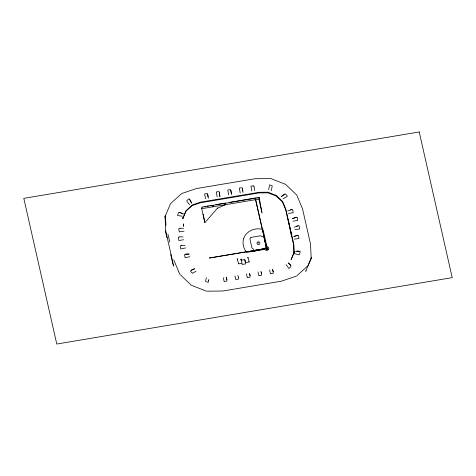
<?xml version="1.0" encoding="UTF-8"?>
<svg xmlns="http://www.w3.org/2000/svg" width="476" height="476" viewBox="0 0 476 476"><rect width="100%" height="100%" fill="white"/><g stroke="black" fill="none" stroke-linecap="round" stroke-linejoin="round"><path stroke-width="0.71" d="M208.607 280.757L208.881 279.382M206.364 277.597L205.596 281.387L208.19 282.399L208.547 280.679M165.791 216.556L165.398 217.74M182.344 216.235L177.524 215.473L178.673 212.409L179.803 212.641M179.97 228.171L183.492 228.343M182.98 217.806L183.117 217.169M179.523 236.768L183.046 236.941M189.638 199.408L188.936 198.742L186.973 200.521L186.836 201.199L189.638 204.799M184.962 245.42L181.398 245.485M189.323 254.119L185.759 254.184L188.615 254.005M189.924 256.707L185.146 257.671L184.569 255.118L184.712 254.446L185.836 254.255M204.823 222.631L201.669 208.696L202.032 206.953M205.543 198.784L204.638 193.928L207.357 193.47L207.643 194.291M208.339 198.314L207.661 194.44M212.594 206.864L212.909 205.352M213.29 206.745L213.605 205.239M217.163 196.862L216.259 191.977L218.984 191.519L219.269 192.34M204.912 222.619L217.639 207.964M224.172 204.918L224.488 203.407M224.916 204.793L225.231 203.288M225.66 203.21L225.344 204.722L217.586 208.196M228.688 194.922L227.79 190.043L230.509 189.585L230.8 190.406M231.491 194.428L230.812 190.555M240.219 192.988L239.315 188.103L242.04 187.645L242.326 188.466M243.022 192.488L242.338 188.615M237.268 258.98L237.506 259.563M251.84 191.037L250.941 186.152L253.66 185.694L253.952 186.515M254.642 190.537L254.011 186.431M238.559 277.187L237.821 275.372M262.044 213.022L258.89 199.087L259.259 197.344L257.808 197.588M245.681 262.615L244.973 259.706M249.299 261.854L245.675 262.687M268.648 189.71L269.642 184.819L272.236 185.83L271.32 190.721M281.126 196.778L284.339 194.422M283.155 198.712L287.111 196.499L287.254 195.82L285.279 193.934L284.38 194.279M288.456 213.361L293.127 212.778L292.686 209.553L291.61 209.505M293.014 221.12L297.684 220.531L297.25 217.306L296.173 217.264M291.627 232.496L291.318 233.978L288.069 219.62M291.734 234.597L291.865 233.966L290.812 234.138M294.936 229.599L299.606 229.015L299.166 225.791L298.089 225.743M294.287 239.136L298.958 238.553L298.523 235.328L297.446 235.281M294.406 253.666L299.166 254.809L300.314 251.75L299.178 251.518M295.435 251.245L299.327 251.221L296.75 251.173M164.809 217.175L170.533 203.639L181.677 193.542L196.38 188.573L255.011 178.726L270.802 178.571L285.54 184.325L296.744 195.017L302.546 208.869L310.525 244.117L311.191 258.825L311.405 257.79L305.687 271.326L306.116 270.88M291.181 259.247L293.311 254.196M293.847 252.929L294.382 251.667L293.99 252.917M291.044 259.878L293.71 253.583M308.162 265.352L311.619 257.171M257.933 241.992L257.754 242.058A1.458 1.345 11.8 0 0 257.034 243.206L257.058 243.438A1.458 1.345 11.8 0 0 258.593 244.593L259.527 244.23L259.95 243.278A1.458 1.345 11.8 0 0 259.759 242.623L259.634 242.457A1.458 1.345 11.8 0 0 259.075 242.022L258.855 241.957A1.458 1.345 11.8 0 0 257.927 241.981M267.107 248.496L267.458 248.002L266.649 247.484L266.292 247.978L267.857 248.924L267.601 249.287L266.078 248.276L265.727 248.769L266.542 249.287L266.893 248.793M266.524 249.216L266.822 248.805M267.09 248.424L267.387 248.014L266.661 247.556M297.06 275.604L307.776 265.894M281.673 196.344L283.845 194.619M191.673 270.142L190.721 270.725L190.584 271.397L192.554 273.284L195.987 271.183M194.583 268.666L191.566 270.112L194.535 268.898M290.396 209.851L291.663 209.416M287.819 210.951L291.615 209.648M295.59 217.389L292.377 218.704L296.173 217.407M296.245 226.302L297.512 225.868M294.299 227.189L298.095 225.886M294.335 236.274L296.869 235.412M293.656 236.727L297.452 235.43M296.548 276.062L281.405 281.179L235.096 288.95M204.21 206.59L205.656 206.346M207.108 206.102L208.553 205.858M210.005 205.614L211.451 205.37M215.795 204.638L222.316 203.544M223.768 203.306L225.213 203.062M229.557 202.33L256.362 197.832M201.985 207.191L259.206 197.576L261.877 212.284M201.669 208.696L258.89 199.087M179.999 228.474L178.875 228.664L178.732 229.343L179.309 231.889L184.039 231.169M179.553 237.072L178.429 237.262L178.286 237.935L178.863 240.487L183.593 239.761M181.475 245.556L180.345 245.747L180.208 246.419L180.785 248.972L185.545 247.942M238.524 263.888L242.1 263.287M242.082 264.489L245.533 263.906L244.694 259.658L241.243 260.241L240.921 259.218L242.052 263.222M234.394 289.069L222.774 291.02L207.221 291.175M206.507 291.187L191.328 285.261L180.297 274.729M180.41 212.558L183.337 213.998L179.767 212.552M267.161 248.424L267.934 248.912L267.619 249.359L266.096 248.347M258.319 242.891L258.212 243.194M288.658 263.061L290.443 265.114L288.153 262.841M290.348 265.12L291.003 266.019L290.86 266.697L288.896 268.476L286.135 264.668M189.656 199.295L191.655 202.943M189.609 199.533L191.608 203.181M173.811 259.979L179.785 274.241M173.056 264.358L173.669 266.096L165.69 230.848L165.029 216.14M272.552 269.315L273.188 271.6L272.504 269.547M261.157 271.951L261.616 273.313M260.878 271.498L261.568 273.551M249.626 273.884L250.084 275.253M249.347 273.438L250.037 275.485M226.249 277.091L226.885 279.376L226.195 277.324M249.144 262.032L247.841 257.284M241.058 258.968L241.433 260.301M238.589 263.805L237.25 258.837M273.099 271.558L273.2 273.289L270.475 273.748L269.618 269.963M255.636 199.623L266.512 247.669M255.588 199.634L266.471 247.728M261.479 273.516L261.574 275.241L258.855 275.699L257.998 271.915M247.931 257.272L248.097 258.01M249.948 275.449L250.049 277.181L247.324 277.639L246.467 273.855M237.203 259.075L237.369 259.813M238.422 277.383L238.518 279.115L235.793 279.573L234.936 275.788M226.796 279.335L226.891 281.066L224.172 281.524L223.315 277.74M183.504 226.695L183.26 223.982M165.981 225.392L165.41 215.319M167.974 234.198L169.748 242.028M165.356 230.693L166.993 237.905M170.729 254.41L172.847 263.781M203.258 214.188L204.656 221.893M242.391 188.383L242.808 191.12M230.86 190.317L231.384 193.744M219.335 192.25L219.912 196.6L219.281 192.488M207.709 194.202L208.131 196.945M183.427 224.035L183.486 225.404M243.706 238.333C242.1 243.171 243.367 248.615 246.782 252.369L264.864 249.347L265.126 249.71A2.112 1.952 11.8 0 0 268.452 249.567A2.112 1.952 11.8 0 0 267.339 246.604L266.887 246.514L263.044 229.61C255.594 227.076 246.449 230.753 243.706 238.333M182.915 218.145L182.778 218.776L185.985 211.195L192.221 205.543L200.455 202.764L259.087 192.917L267.928 192.828L276.175 196.052L282.446 202.038L285.695 209.791L293.674 245.039L294.043 253.274L293.805 244.402L285.826 209.154L282.577 201.407L276.306 195.416L268.059 192.197L259.218 192.286L200.586 202.133L192.352 204.912L186.116 210.565L182.915 218.145M250.953 237.387L249.894 238.875L251.953 247.96L253.101 248.686L253.506 250.465L264.614 248.603L266.06 246.574L263.704 236.173L261.806 236.489L260.658 235.763L250.953 237.387M419.219 131.959L23.8 198.361L56.781 344.041L452.2 277.639L419.219 131.959M265.9 248.526L209.285 258.034L265.858 248.585M259.652 250.037L252.328 251.268L259.652 250.037"/></g></svg>
